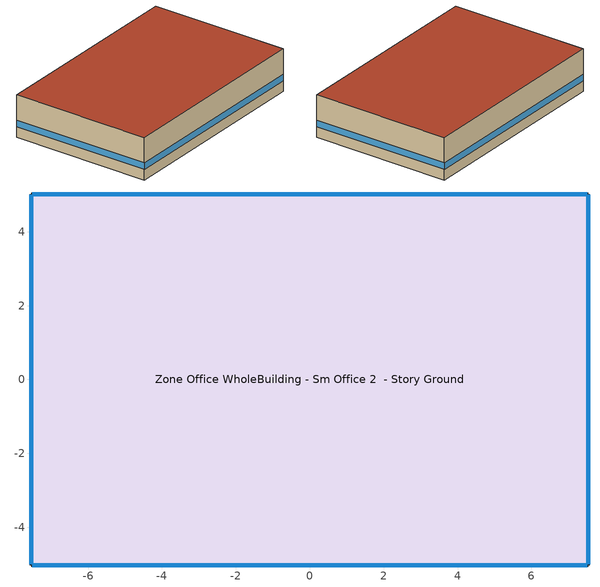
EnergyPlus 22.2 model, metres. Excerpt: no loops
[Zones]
Zone Office WholeBuilding - Sm Office 2  - Story Ground
 floor ground (Foundation F 093 Perim 5021 Area 15125): -7.53,-5.02 -7.53,5.02 7.53,5.02 7.53,-5.02 z0
 wall outside (Typical Insulated Exterior Mass Wall R-21.28): -7.53,5.02 -7.53,-5.02 7.53,-5.02 7.53,5.02 -7.53,5.02 z0:3.05
 window (U 0.52 SHGC 0.615 Simple Glazing Window U-0.52 SHGC 0.49): -7.53,5 -7.53,-5 / 7.51,5.02 -7.51,5.02 / 7.53,-5 7.53,5 / -7.51,-5.02 7.51,-5.02 z0.76:1.22
 roof outside (Typical IEAD Roof R-32.26): 7.53,-5.02 7.53,5.02 -7.53,5.02 -7.53,-5.02 z3.05
[Building]
DOE Ref 1980-2004|SmallOffice: North Axis {deg}=0; Terrain=City; Loads Convergence Tolerance Value {W}=0.04; Temperature Convergence Tolerance Value {deltaC}=0.2; Solar Distribution=FullInteriorAndExterior; Maximum Number of Warmup Days=25; Minimum Number of Warmup Days=6
[Site:Location]
Kodiak Airport: Latitude {deg}=57.75; Longitude {deg}=-152.5; Time Zone {hr}=-9; Elevation {m}=5
[Site:GroundTemperature:FCfactorMethod]
January Ground Temperature {C}=-3.1; February Ground Temperature {C}=-17.7; March Ground Temperature {C}=-19.3; April Ground Temperature {C}=-17.6; May Ground Temperature {C}=-15.4; June Ground Temperature {C}=-10.3; July Ground Temperature {C}=0.7; August Ground Temperature {C}=10.6; September Ground Temperature {C}=16; October Ground Temperature {C}=16.9; November Ground Temperature {C}=14.2; December Ground Temperature {C}=6.7
[Site:WaterMainsTemperature]
Calculation Method=Correlation; Annual Average Outdoor Air Temperature {C}=-1.525; Maximum Difference In Monthly Average Outdoor Air Temperatures {deltaC}=36.2
[SizingPeriod:DesignDay] Day of Month=21; Dry-Bulb Temperature Range Modifier Type=DefaultMultipliers; Humidity Condition Type=Wetbulb; Barometric Pressure {Pa}=100917; Rain Indicator=No; Snow Indicator=No; Daylight Saving Time Indicator=No; Begin Environment Reset Mode=FullResetAtBeginEnvironment
Name | Month | Day Type | Maximum Dry-Bulb Temperature {C} | Daily Dry-Bulb Temperature Range {deltaC} | Wetbulb or DewPoint at Maximum Dry-Bulb {C} | Wind Speed {m/s} | Wind Direction {deg} | Solar Model Indicator | ASHRAE Clear Sky Optical Depth for Beam Irradiance (taub) | ASHRAE Clear Sky Optical Depth for Diffuse Irradiance (taud) | Sky Clearness
Kodiak Ann Clg .4% Condns DB=>MWB | 8 | SummerDesignDay | 20.3 | 6.3 | 14.1 | 5 | 320 | ASHRAETau | 0.322 | 2.497
Kodiak Ann Clg .4% Condns WB=>MDB | 8 | SummerDesignDay | 18.9 | 6.3 | 15 | 5 | 320 | ASHRAETau | 0.322 | 2.497
Kodiak Ann Htg 99.6% Condns DB | 1 | WinterDesignDay | -12.8 | 0 | -12.8 | 5.6 | 290 | ASHRAEClearSky |  |  | 0
Kodiak April .4% Condns DB=>MCWB | 4 | SummerDesignDay | 12.9 | 5.4 | 7 | 5 | 320 | ASHRAETau | 0.323 | 2.439
Kodiak April .4% Condns WB=>MCDB | 4 | SummerDesignDay | 11.4 | 5.4 | 8 | 5 | 320 | ASHRAETau | 0.323 | 2.439
Kodiak August .4% Condns DB=>MCWB | 8 | SummerDesignDay | 22.6 | 6.3 | 16 | 5 | 320 | ASHRAETau | 0.322 | 2.497
Kodiak August .4% Condns WB=>MCDB | 8 | SummerDesignDay | 21.4 | 6.3 | 16.9 | 5 | 320 | ASHRAETau | 0.322 | 2.497
Kodiak December .4% Condns DB=>MCWB | 12 | SummerDesignDay | 6.9 | 5.1 | 5.6 | 5 | 320 | ASHRAETau | 0.359 | 2.403
Kodiak December .4% Condns WB=>MCDB | 12 | SummerDesignDay | 6.5 | 5.1 | 6.2 | 5 | 320 | ASHRAETau | 0.359 | 2.403
Kodiak February .4% Condns DB=>MCWB | 2 | SummerDesignDay | 6.9 | 4.9 | 4.6 | 5 | 320 | ASHRAETau | 0.336 | 2.429
Kodiak February .4% Condns WB=>MCDB | 2 | SummerDesignDay | 6.1 | 4.9 | 5.5 | 5 | 320 | ASHRAETau | 0.336 | 2.429
Kodiak January .4% Condns DB=>MCWB | 1 | SummerDesignDay | 6.8 | 4.7 | 4 | 5 | 320 | ASHRAETau | 0.326 | 2.48
Kodiak January .4% Condns WB=>MCDB | 1 | SummerDesignDay | 5.7 | 4.7 | 5.5 | 5 | 320 | ASHRAETau | 0.326 | 2.48
Kodiak July .4% Condns DB=>MCWB | 7 | SummerDesignDay | 24.2 | 5.5 | 16.2 | 5 | 320 | ASHRAETau | 0.316 | 2.499
Kodiak July .4% Condns WB=>MCDB | 7 | SummerDesignDay | 22.8 | 5.5 | 16.6 | 5 | 320 | ASHRAETau | 0.316 | 2.499
Kodiak June .4% Condns DB=>MCWB | 6 | SummerDesignDay | 22.3 | 5.4 | 13.8 | 5 | 320 | ASHRAETau | 0.317 | 2.453
Kodiak June .4% Condns WB=>MCDB | 6 | SummerDesignDay | 20.3 | 5.4 | 14.7 | 5 | 320 | ASHRAETau | 0.317 | 2.453
Kodiak March .4% Condns DB=>MCWB | 3 | SummerDesignDay | 8.3 | 5.5 | 3.9 | 5 | 320 | ASHRAETau | 0.337 | 2.384
Kodiak March .4% Condns WB=>MCDB | 3 | SummerDesignDay | 6.3 | 5.5 | 5.2 | 5 | 320 | ASHRAETau | 0.337 | 2.384
Kodiak May .4% Condns DB=>MCWB | 5 | SummerDesignDay | 18.8 | 5.9 | 10.5 | 5 | 320 | ASHRAETau | 0.314 | 2.447
Kodiak May .4% Condns WB=>MCDB | 5 | SummerDesignDay | 17 | 5.9 | 11.2 | 5 | 320 | ASHRAETau | 0.314 | 2.447
Kodiak November .4% Condns DB=>MCWB | 11 | SummerDesignDay | 9.4 | 5.3 | 7.3 | 5 | 320 | ASHRAETau | 0.358 | 2.388
Kodiak November .4% Condns WB=>MCDB | 11 | SummerDesignDay | 8.7 | 5.3 | 8.2 | 5 | 320 | ASHRAETau | 0.358 | 2.388
Kodiak October .4% Condns DB=>MCWB | 10 | SummerDesignDay | 12.6 | 6.2 | 9.4 | 5 | 320 | ASHRAETau | 0.34 | 2.431
Kodiak October .4% Condns WB=>MCDB | 10 | SummerDesignDay | 11.3 | 6.2 | 10.7 | 5 | 320 | ASHRAETau | 0.34 | 2.431
Kodiak September .4% Condns DB=>MCWB | 9 | SummerDesignDay | 18 | 6.4 | 12.5 | 5 | 320 | ASHRAETau | 0.333 | 2.489
Kodiak September .4% Condns WB=>MCDB | 9 | SummerDesignDay | 16.2 | 6.4 | 13.8 | 5 | 320 | ASHRAETau | 0.333 | 2.489
[Material] Thermal Absorptance=0.9
Name | Roughness | Thickness {m} | Conductivity {W/m-K} | Density {kg/m3} | Specific Heat {J/kg-K} | Solar Absorptance | Visible Absorptance
1/2IN Gypsum | Smooth | 0.0127 | 0.16 | 784.9 | 830 | 0.4 | 0.4
1IN Stucco | Smooth | 0.0253 | 0.6918 | 1858 | 837 | 0.7 | 0.92
8IN CONCRETE HW RefBldg | Rough | 0.2032 | 1.311 | 2240 | 836.8 | 0.7 | 0.7
Metal Roof Surface | Smooth | 0.0008 | 45.28 | 7824 | 500 | 0.7 | 0.7
Roof Membrane | VeryRough | 0.0095 | 0.16 | 1121.29 | 1460 | 0.7 | 0.7
Std Wood 6inch 2 | MediumSmooth | 0.15 | 0.12 | 540 | 1210 | 0.7 | 0.7
[Material:NoMass] Roughness=Smooth; Thermal Absorptance=0.9; Solar Absorptance=0.7; Visible Absorptance=0.7
Name | Thermal Resistance {m2-K/W}
Typical Insulation R-18.89 | 3.32639
Typical Insulation R-31.14 | 5.48422
[WindowMaterial:SimpleGlazingSystem]
U 0.52 SHGC 0.615 Simple Glazing U-0.52 SHGC 0.49: U-Factor {W/m2-K}=2.9527; Solar Heat Gain Coefficient=0.49; Visible Transmittance=0.41
[Construction]
InteriorFurnishings 2: Std Wood 6inch 2
Typical IEAD Roof R-32.26: Roof Membrane, Typical Insulation R-31.14, Metal Roof Surface
Typical Insulated Exterior Mass Wall R-21.28: 1IN Stucco, 8IN CONCRETE HW RefBldg, Typical Insulation R-18.89, 1/2IN Gypsum
U 0.52 SHGC 0.615 Simple Glazing Window U-0.52 SHGC 0.49: U 0.52 SHGC 0.615 Simple Glazing U-0.52 SHGC 0.49
[Construction:FfactorGroundFloor]
Foundation F 093 Perim 5021 Area 15125: F-Factor {W/m-K}=0.934597; Area {m2}=151.246; PerimeterExposed {m}=50.2073
[Zone]
Zone Office WholeBuilding - Sm Office 2  - Story Ground: Multiplier=1; Part of Total Floor Area=Yes
[Space]
Office WholeBuilding - Sm Office 2  - Story Ground: Zone=Zone Office WholeBuilding - Sm Office 2  - Story Ground; Space Type=Office WholeBuilding - Sm Office 2 - DOE Ref 1980-2004
[SpaceList]
Office WholeBuilding - Sm Office 2 - DOE Ref 1980-2004: Office WholeBuilding - Sm Office 2  - Story Ground
[Lights]
Office WholeBuilding - Sm Office 2 Lights: Zone or ZoneList or Space or SpaceList=Office WholeBuilding - Sm Office 2 - DOE Ref 1980-2004; Schedule=Office Bldg Light; Design Level Calculation Method=Watts/Area; Watts per Zone Floor Area {W/m2}=12; Return Air Fraction=0; Fraction Radiant=0.7; Fraction Visible=0.2; Fraction Replaceable=0
[People]
Office WholeBuilding - Sm Office 2 People: Zone or ZoneList or Space or SpaceList=Office WholeBuilding - Sm Office 2 - DOE Ref 1980-2004; Number of People Schedule=Small Office Bldg Occ; Number of People Calculation Method=People; Number of People=0; Fraction Radiant=0.3; Activity Level Schedule=Small Office Activity; Enable ASHRAE 55 Comfort Warnings=Yes; Work Efficiency Schedule=Work Efficiency Schedule; Clothing Insulation Schedule=Clothing Schedule; Air Velocity Schedule=Air Velocity Schedule; Thermal Comfort Model 1 Type=Fanger; Thermal Comfort Model 2 Type=AdaptiveASH55
[ElectricEquipment] Zone or ZoneList or Space or SpaceList=Office WholeBuilding - Sm Office 2 - DOE Ref 1980-2004; Schedule=Small Office Bldg Equip; Design Level Calculation Method=Watts/Area
Name | Watts per Zone Floor Area {W/m2} | Fraction Latent | Fraction Radiant | Fraction Lost
Electric Equipment 1 | 55
Office WholeBuilding - Sm Office 2 Elec Equip | 10.7639 | 0 | 0.5 | 0
[InternalMass]
Office WholeBuilding - Sm Office 2  - Story Ground Mass: Construction=InteriorFurnishings 2; Zone or ZoneList=Zone Office WholeBuilding - Sm Office 2  - Story Ground; Space or SpaceList=Office WholeBuilding - Sm Office 2  - Story Ground; Surface Area {m2}=302.492
[ZoneInfiltration:DesignFlowRate]
Office WholeBuilding - Sm Office 2  - Story Ground Infiltration: Zone or ZoneList or Space or SpaceList=Office WholeBuilding - Sm Office 2  - Story Ground; Schedule=Always On Discrete; Design Flow Rate Calculation Method=Flow/ExteriorArea; Flow Rate per Exterior Surface Area {m3/s-m2}=0.000515624; Constant Term Coefficient=1; Temperature Term Coefficient=0; Velocity Term Coefficient=0; Velocity Squared Term Coefficient=0
[AvailabilityManager:NightCycle]
Availability Manager Night Cycle 6: Applicability Schedule=Always On Discrete; Fan Schedule=Zone Office WholeBuilding - Sm Office 2  - Story Ground PSZ-AC Occ Sch; Control Type=CycleOnAny; Thermostat Tolerance {deltaC}=1; Cycling Run Time Control Type=FixedRunTime; Cycling Run Time {s}=1800
[AvailabilityManager:Scheduled]
Zone Office WholeBuilding - Sm Office 2  - Story Ground PSZ-AC OA System Availability Manager: Schedule=Always On Discrete
[Exterior:Lights] Control Option=AstronomicalClock
Name | Schedule | Design Level {W}
NonDimming Exterior Lights Def | OfficeSmall Exterior_lighting_schedule_a | 50.7
Occ Sensing Exterior Lights Def | OfficeSmall Exterior_lighting_schedule_b | 861.3
[Schedule:Day:Interval]
Office Bldg Light Sun Day: Average, 24:00, 0.278065
Schedule Day 14: No, 01:00, 0.0115863, 02:00, 0.0231724, 03:00, 0, 04:00, 0, 05:00, 0, 06:00, 0, 07:00, 0, 08:00, 0.0926887, 09:00, 0.104275, 10:00, 0.115861, 11:00, 0.127447, 12:00, 0.139033, 13:00, 0.150619, 14:00, 0.162205, 15:00, 0.173791, 16:00, 0.185377, 17:00, 0.196963, 18:00, 0.208549, 19:00, 0.220135, 20:00, 0.231721, 21:00, 0.243307, 22:00, 0.254893, 23:00, 0.266479, 24:00, 0.278065
Office Bldg Light Default: Average, 00:10, 0.366667, 00:20, 0.333333, 00:30, 0.3, 01:00, 0.3, 01:10, 0.291667, 01:20, 0.283333, 01:30, 0.275, 01:40, 0.266667, 01:50, 0.258333, 02:00, 0.25, 02:10, 0.241667, 02:20, 0.233333, 02:30, 0.225, 02:40, 0.216667, 02:50, 0.208333, 03:00, 0.2, 03:30, 0.2, 03:40, 0.183333, 03:50, 0.166667, 04:00, 0.15, 04:10, 0.133333, 04:20, 0.116667, 04:30, 0.1, 04:40, 0.0916667, 04:50, 0.0833333, 05:00, 0.075, 05:10, 0.0666667, 05:20, 0.0583333, 05:30, 0.05, 20:00, 0.05, 20:10, 0.0541667, 20:20, 0.0583333, 20:30, 0.0625, 20:40, 0.0666667, 20:50, 0.0708333, 21:00, 0.075, 21:10, 0.0791667, 21:20, 0.0833333, 21:30, 0.0875, 21:40, 0.0916667, 21:50, 0.0958333, 22:00, 0.1, 22:10, 0.366667, 22:20, 0.633333, 22:30, 0.9, 22:40, 0.833333, 22:50, 0.766667, 23:00, 0.7, 23:10, 0.633333, 23:20, 0.566667, 23:30, 0.5, 23:40, 0.466667, 23:50, 0.433333, 24:00, 0.4
Office Bldg Light Summer Design Day; Clothing Schedule Default Winter Clothes; Small Office Bldg Equip Summer Design Day; Zone Office WholeBuilding - Sm Office 2  - Story Ground PSZ-AC Occ Sch Summer Design Day; Zone Office WholeBuilding - Sm Office 2  - Story Ground PSZ-AC Occ Sch Winter Design Day: No, 24:00, 1
Office Bldg Light Winter Design Day; Small Office Bldg Occ Winter Design Day; Work Efficiency Schedule Default; Small Office Bldg Equip Winter Design Day; Zone Office WholeBuilding - Sm Office 2  - Story Ground PSZ-AC Occ Sch Sunday: No, 24:00, 0
Small Office Bldg Occ Sat Day: Average, 05:00, 0, 05:10, 0.00833333, 05:20, 0.0166667, 05:30, 0.025, 05:40, 0.0333333, 05:50, 0.0416667, 06:00, 0.05, 06:10, 0.0583333, 06:20, 0.0666667, 06:30, 0.075, 06:40, 0.0833333, 06:50, 0.0916667, 07:00, 0.1, 07:10, 0.116667, 07:20, 0.133333, 07:30, 0.15, 07:40, 0.166667, 07:50, 0.183333, 08:00, 0.2, 08:10, 0.216667, 08:20, 0.233333, 08:30, 0.25, 08:39, 0.266667, 08:49, 0.283333, 08:59, 0.3, 09:00, 0.3, 10:00, 0.968293, 11:00, 0.948782, 12:09, 0.921953, 13:00, 0.940245, 16:00, 0.909758, 17:20, 0.419526, 18:00, 0.10124, 18:10, 0.025, 18:20, 0.0166667, 18:40, 0.00833333, 18:50, 0.00416667, 19:00, 0, 24:00, 0
Small Office Bldg Occ Default: Average, 00:10, 0.166667, 00:20, 0.133333, 00:30, 0.1, 01:00, 0.1, 01:10, 0.0958333, 01:20, 0.0916667, 01:30, 0.0875, 01:40, 0.0833333, 01:50, 0.0791667, 02:00, 0.075, 02:10, 0.0708333, 02:20, 0.0666667, 02:30, 0.0625, 02:40, 0.0583333, 02:50, 0.0541667, 03:00, 0.05, 04:00, 0.05, 04:10, 0.0494048, 04:20, 0.0488095, 04:30, 0.0482143, 04:40, 0.047619, 04:50, 0.0470238, 05:00, 0.0464286, 05:10, 0.0458333, 05:20, 0.0452381, 05:30, 0.0446429, 05:40, 0.0440476, 05:50, 0.0434524, 06:00, 0.0428571, 06:10, 0.0422619, 06:20, 0.0416667, 06:30, 0.0410714, 06:40, 0.0404762, 06:50, 0.039881, 07:00, 0.0392857, 07:10, 0.0386905, 07:20, 0.0380952, 07:30, 0.0375, 07:40, 0.0369048, 07:50, 0.0363095, 08:00, 0.0357143, 08:10, 0.035119, 08:20, 0.0345238, 08:30, 0.0339286, 08:40, 0.0333333, 08:50, 0.0327381, 09:00, 0.0321429, 09:10, 0.0315476, 09:20, 0.0309524, 09:30, 0.0303571, 09:40, 0.0297619, 09:50, 0.0291667, 10:00, 0.0285714, 10:09, 0.0279762, 10:19, 0.027381, 10:29, 0.0267857, 10:39, 0.0261905, 10:49, 0.0255952, 10:59, 0.025, 11:09, 0.0244048, 11:19, 0.0238095, 11:29, 0.0232143, 11:39, 0.022619, 11:49, 0.0220238, 11:59, 0.0214286, 12:09, 0.0208333, 12:19, 0.0202381, 12:29, 0.0196429, 12:39, 0.0190476, 12:49, 0.0184524, 12:59, 0.0178571, 13:09, 0.0172619, 13:19, 0.0166667, 13:29, 0.0160714, 13:39, 0.0154762, 13:49, 0.014881, 13:59, 0.0142857, 14:09, 0.0136905, 14:19, 0.0130952, 14:29, 0.0125, 14:39, 0.0119048, 14:49, 0.0113095, 14:59, 0.0107143, 15:09, 0.010119, 15:19, 0.00952381, 15:29, 0.00892857, 15:39, 0.00833333, 15:49, 0.0077381, 15:59, 0.00714286, 16:09, 0.00654762, 16:19, 0.00595238, 16:29, 0.00535714, 16:39, 0.0047619, 16:49, 0.00416667, 16:59, 0.00357143, 17:09, 0.00297619, 17:19, 0.00238095, 17:29, 0.00178571, 17:39, 0.00119048, 17:49, 0.000595238, 17:59, 4.06024e-16, 18:00, 0, 21:30, 0, 21:40, 0.158333, 21:50, 0.316667, 22:00, 0.475, 22:10, 0.633333, 22:20, 0.791667, 22:30, 0.95, 22:40, 0.841667, 22:50, 0.733333, 23:00, 0.625, 23:10, 0.516667, 23:20, 0.408333, 23:30, 0.3, 23:40, 0.266667, 23:50, 0.233333, 24:00, 0.2
Small Office Bldg Occ Summer Design Day: No, 06:00, 0, 22:00, 1, 24:00, 0.05
autogen Small Office Activity 1_day_sch; Small Office Activity Default; autogen Small Office Activity 0_day_sch: Average, 24:00, 120
Small Office Activity Summer Design Day; Small Office Activity Winter Design Day: No, 24:00, 120
Schedule Day 13; Schedule Day 5: No, 01:00, 0, 02:00, 0, 03:00, 0, 04:00, 0, 05:00, 0, 06:00, 0, 07:00, 0, 08:00, 0, 09:00, 0, 10:00, 0, 11:00, 0, 12:00, 0, 13:00, 0, 14:00, 0, 15:00, 0, 16:00, 0, 17:00, 0, 18:00, 0, 19:00, 0, 20:00, 0, 21:00, 0, 22:00, 0, 23:00, 0, 24:00, 0
Schedule Day 17: No, 01:00, 1, 02:00, 1, 03:00, 0, 04:00, 0, 05:00, 0, 06:00, 0, 07:00, 0, 08:00, 1, 09:00, 1, 10:00, 1, 11:00, 1, 12:00, 1, 13:00, 1, 14:00, 1, 15:00, 1, 16:00, 1, 17:00, 1, 18:00, 1, 19:00, 1, 20:00, 1, 21:00, 1, 22:00, 1, 23:00, 1, 24:00, 1
Air Velocity Schedule Default: No, 24:00, 0.2
Schedule Day 15: No, 01:00, 0.2, 02:00, 0.2, 03:00, 0, 04:00, 0, 05:00, 0, 06:00, 0, 07:00, 0, 08:00, 0.2, 09:00, 0.2, 10:00, 0.2, 11:00, 0.2, 12:00, 0.2, 13:00, 0.2, 14:00, 0.2, 15:00, 0.2, 16:00, 0.2, 17:00, 0.2, 18:00, 0.2, 19:00, 0.2, 20:00, 0.2, 21:00, 0.2, 22:00, 0.2, 23:00, 0.2, 24:00, 0.2
Small Office Bldg Equip Sun Day: Average, 24:00, 0.948782
Schedule Day 1: No, 01:00, 0.0395335, 02:00, 0.079066, 03:00, 0, 04:00, 0, 05:00, 0, 06:00, 0, 07:00, 0, 08:00, 0.316261, 09:00, 0.355794, 10:00, 0.395326, 11:00, 0.434859, 12:00, 0.474391, 13:00, 0.513924, 14:00, 0.553456, 15:00, 0.592989, 16:00, 0.632521, 17:00, 0.672054, 18:00, 0.711586, 19:00, 0.751119, 20:00, 0.790652, 21:00, 0.830184, 22:00, 0.869717, 23:00, 0.909249, 24:00, 0.948782
Small Office Bldg Equip Default: Average, 00:10, 0.881481, 00:15, 0.9, 00:25, 0.433333, 00:30, 0.4, 22:00, 0.4, 22:10, 0.437037, 22:20, 0.474074, 22:30, 0.511111, 22:40, 0.548148, 22:50, 0.585185, 23:00, 0.622222, 23:10, 0.659259, 23:20, 0.696296, 23:30, 0.733333, 23:40, 0.77037, 23:50, 0.807407, 24:00, 0.844444
OfficeSmall Exterior_lighting_schedule_a Default: No, 06:00, 0, 24:00, 0
OfficeSmall Exterior_lighting_schedule_a Summer Design Day; OfficeSmall Exterior_lighting_schedule_a Winter Design Day: No, 06:00, 0, 24:00, 1
OfficeSmall Exterior_lighting_schedule_b Default: No, 06:00, 0.0735509, 24:00, 0.157259
OfficeSmall Exterior_lighting_schedule_b Summer Design Day; OfficeSmall Exterior_lighting_schedule_b Winter Design Day: No, 06:00, 0.7, 24:00, 1
Schedule Day 4: No, 01:00, 0, 02:00, 0, 03:00, 0, 04:00, 0, 05:00, 0, 06:00, 0, 07:00, 0, 08:00, 0, 09:00, 0, 10:00, 0, 11:00, 0, 12:00, 0, 13:00, 0, 14:00, 0, 15:00, 0, 16:00, 0, 17:00, 0, 18:00, 0, 19:00, 0, 20:00, 0, 21:00, 0, 22:00, 1, 23:00, 1, 24:00, 1
Schedule Day 8: No, 01:00, 0.0735509, 02:00, 0.0735509, 03:00, 0, 04:00, 0, 05:00, 0, 06:00, 0, 07:00, 0, 08:00, 0.157259, 09:00, 0.157259, 10:00, 0.157259, 11:00, 0.157259, 12:00, 0.157259, 13:00, 0.157259, 14:00, 0.157259, 15:00, 0.157259, 16:00, 0.157259, 17:00, 0.157259, 18:00, 0.157259, 19:00, 0.157259, 20:00, 0.157259, 21:00, 0.157259, 22:00, 0.157259, 23:00, 0.157259, 24:00, 0.157259
Zone Office WholeBuilding - Sm Office 2  - Story Ground PSZ-AC Occ Sch Default: No, 00:10, 1, 21:30, 0, 24:00, 1
Zone Office WholeBuilding - Sm Office 2  - Story Ground PSZ-AC Occ Sch Saturday: No, 07:20, 0, 12:59, 1, 24:00, 0
[Schedule:Week:Daily]
Office Bldg Light Week Rule - Jan1-Apr29; Office Bldg Light Week Rule - May7-Dec31: Office Bldg Light Sun Day, Office Bldg Light Sun Day, Office Bldg Light Sun Day, Office Bldg Light Sun Day, Office Bldg Light Sun Day, Office Bldg Light Sun Day, Office Bldg Light Sun Day, Office Bldg Light Default, Office Bldg Light Summer Design Day, Office Bldg Light Winter Design Day, Office Bldg Light Default, Office Bldg Light Default
Office Bldg Light Week Rule - Apr30-May6: Office Bldg Light Sun Day, Office Bldg Light Sun Day, Office Bldg Light Sun Day, Office Bldg Light Sun Day, Office Bldg Light Sun Day, Schedule Day 14, Office Bldg Light Sun Day, Office Bldg Light Default, Office Bldg Light Summer Design Day, Office Bldg Light Winter Design Day, Office Bldg Light Default, Office Bldg Light Default
Small Office Bldg Occ Week Rule - Jan1-Dec31: Small Office Bldg Occ Sat Day, Small Office Bldg Occ Sat Day, Small Office Bldg Occ Sat Day, Small Office Bldg Occ Sat Day, Small Office Bldg Occ Sat Day, Small Office Bldg Occ Sat Day, Small Office Bldg Occ Sat Day, Small Office Bldg Occ Default, Small Office Bldg Occ Summer Design Day, Small Office Bldg Occ Winter Design Day, Small Office Bldg Occ Default, Small Office Bldg Occ Default
Small Office Activity Week Rule - Jan1-Dec31: autogen Small Office Activity 1_day_sch, Small Office Activity Default, Small Office Activity Default, Small Office Activity Default, Small Office Activity Default, Small Office Activity Default, autogen Small Office Activity 0_day_sch, Small Office Activity Default, Small Office Activity Summer Design Day, Small Office Activity Winter Design Day, Small Office Activity Default, Small Office Activity Default
Work Efficiency Schedule Week Rule - Jan1-Apr29; Work Efficiency Schedule Week Rule - May7-Dec31: Work Efficiency Schedule Default, Work Efficiency Schedule Default, Work Efficiency Schedule Default, Work Efficiency Schedule Default, Work Efficiency Schedule Default, Work Efficiency Schedule Default, Work Efficiency Schedule Default, Work Efficiency Schedule Default, Work Efficiency Schedule Default, Work Efficiency Schedule Default, Work Efficiency Schedule Default, Work Efficiency Schedule Default
Work Efficiency Schedule Week Rule - Apr30-May6: Work Efficiency Schedule Default, Work Efficiency Schedule Default, Work Efficiency Schedule Default, Work Efficiency Schedule Default, Work Efficiency Schedule Default, Schedule Day 13, Work Efficiency Schedule Default, Work Efficiency Schedule Default, Work Efficiency Schedule Default, Work Efficiency Schedule Default, Work Efficiency Schedule Default, Work Efficiency Schedule Default
Clothing Schedule Week Rule - Jan1-Apr29; Clothing Schedule Week Rule - May7-Dec31: Clothing Schedule Default Winter Clothes, Clothing Schedule Default Winter Clothes, Clothing Schedule Default Winter Clothes, Clothing Schedule Default Winter Clothes, Clothing Schedule Default Winter Clothes, Clothing Schedule Default Winter Clothes, Clothing Schedule Default Winter Clothes, Clothing Schedule Default Winter Clothes, Clothing Schedule Default Winter Clothes, Clothing Schedule Default Winter Clothes, Clothing Schedule Default Winter Clothes, Clothing Schedule Default Winter Clothes
Clothing Schedule Week Rule - Apr30-May6: Clothing Schedule Default Winter Clothes, Clothing Schedule Default Winter Clothes, Clothing Schedule Default Winter Clothes, Clothing Schedule Default Winter Clothes, Clothing Schedule Default Winter Clothes, Schedule Day 17, Clothing Schedule Default Winter Clothes, Clothing Schedule Default Winter Clothes, Clothing Schedule Default Winter Clothes, Clothing Schedule Default Winter Clothes, Clothing Schedule Default Winter Clothes, Clothing Schedule Default Winter Clothes
Air Velocity Schedule Week Rule - Jan1-Apr29; Air Velocity Schedule Week Rule - May7-Dec31: Air Velocity Schedule Default, Air Velocity Schedule Default, Air Velocity Schedule Default, Air Velocity Schedule Default, Air Velocity Schedule Default, Air Velocity Schedule Default, Air Velocity Schedule Default, Air Velocity Schedule Default, Air Velocity Schedule Default, Air Velocity Schedule Default, Air Velocity Schedule Default, Air Velocity Schedule Default
Air Velocity Schedule Week Rule - Apr30-May6: Air Velocity Schedule Default, Air Velocity Schedule Default, Air Velocity Schedule Default, Air Velocity Schedule Default, Air Velocity Schedule Default, Schedule Day 15, Air Velocity Schedule Default, Air Velocity Schedule Default, Air Velocity Schedule Default, Air Velocity Schedule Default, Air Velocity Schedule Default, Air Velocity Schedule Default
Small Office Bldg Equip Week Rule - Jan1-Apr29; Small Office Bldg Equip Week Rule - May7-Dec31: Small Office Bldg Equip Sun Day, Small Office Bldg Equip Sun Day, Small Office Bldg Equip Sun Day, Small Office Bldg Equip Sun Day, Small Office Bldg Equip Sun Day, Small Office Bldg Equip Sun Day, Small Office Bldg Equip Sun Day, Small Office Bldg Equip Default, Small Office Bldg Equip Summer Design Day, Small Office Bldg Equip Winter Design Day, Small Office Bldg Equip Default, Small Office Bldg Equip Default
Small Office Bldg Equip Week Rule - Apr30-May6: Small Office Bldg Equip Sun Day, Small Office Bldg Equip Sun Day, Small Office Bldg Equip Sun Day, Small Office Bldg Equip Sun Day, Small Office Bldg Equip Sun Day, Schedule Day 1, Small Office Bldg Equip Sun Day, Small Office Bldg Equip Default, Small Office Bldg Equip Summer Design Day, Small Office Bldg Equip Winter Design Day, Small Office Bldg Equip Default, Small Office Bldg Equip Default
OfficeSmall Exterior_lighting_schedule_a Week Rule - Jan1-Apr29; OfficeSmall Exterior_lighting_schedule_a Week Rule - May7-Dec31: OfficeSmall Exterior_lighting_schedule_a Default, OfficeSmall Exterior_lighting_schedule_a Default, OfficeSmall Exterior_lighting_schedule_a Default, OfficeSmall Exterior_lighting_schedule_a Default, OfficeSmall Exterior_lighting_schedule_a Default, OfficeSmall Exterior_lighting_schedule_a Default, OfficeSmall Exterior_lighting_schedule_a Default, OfficeSmall Exterior_lighting_schedule_a Default, OfficeSmall Exterior_lighting_schedule_a Summer Design Day, OfficeSmall Exterior_lighting_schedule_a Winter Design Day, OfficeSmall Exterior_lighting_schedule_a Default, OfficeSmall Exterior_lighting_schedule_a Default
OfficeSmall Exterior_lighting_schedule_a Week Rule - Apr30-May6: OfficeSmall Exterior_lighting_schedule_a Default, OfficeSmall Exterior_lighting_schedule_a Default, OfficeSmall Exterior_lighting_schedule_a Default, OfficeSmall Exterior_lighting_schedule_a Default, OfficeSmall Exterior_lighting_schedule_a Default, Schedule Day 5, OfficeSmall Exterior_lighting_schedule_a Default, OfficeSmall Exterior_lighting_schedule_a Default, OfficeSmall Exterior_lighting_schedule_a Summer Design Day, OfficeSmall Exterior_lighting_schedule_a Winter Design Day, OfficeSmall Exterior_lighting_schedule_a Default, OfficeSmall Exterior_lighting_schedule_a Default
OfficeSmall Exterior_lighting_schedule_b Week Rule - Jan1-Apr29; OfficeSmall Exterior_lighting_schedule_b Week Rule - May7-Dec31: OfficeSmall Exterior_lighting_schedule_b Default, OfficeSmall Exterior_lighting_schedule_b Default, OfficeSmall Exterior_lighting_schedule_b Default, OfficeSmall Exterior_lighting_schedule_b Default, OfficeSmall Exterior_lighting_schedule_b Default, OfficeSmall Exterior_lighting_schedule_b Default, OfficeSmall Exterior_lighting_schedule_b Default, OfficeSmall Exterior_lighting_schedule_b Default, OfficeSmall Exterior_lighting_schedule_b Summer Design Day, OfficeSmall Exterior_lighting_schedule_b Winter Design Day, OfficeSmall Exterior_lighting_schedule_b Default, OfficeSmall Exterior_lighting_schedule_b Default
OfficeSmall Exterior_lighting_schedule_b Week Rule - Apr30-May6: OfficeSmall Exterior_lighting_schedule_b Default, OfficeSmall Exterior_lighting_schedule_b Default, OfficeSmall Exterior_lighting_schedule_b Default, OfficeSmall Exterior_lighting_schedule_b Default, OfficeSmall Exterior_lighting_schedule_b Default, Schedule Day 8, OfficeSmall Exterior_lighting_schedule_b Default, OfficeSmall Exterior_lighting_schedule_b Default, OfficeSmall Exterior_lighting_schedule_b Summer Design Day, OfficeSmall Exterior_lighting_schedule_b Winter Design Day, OfficeSmall Exterior_lighting_schedule_b Default, OfficeSmall Exterior_lighting_schedule_b Default
Zone Office WholeBuilding - Sm Office 2  - Story Ground PSZ-AC Occ Sch Week Rule - Jan1-Apr29; Zone Office WholeBuilding - Sm Office 2  - Story Ground PSZ-AC Occ Sch Week Rule - May7-Dec31: Zone Office WholeBuilding - Sm Office 2  - Story Ground PSZ-AC Occ Sch Sunday, Zone Office WholeBuilding - Sm Office 2  - Story Ground PSZ-AC Occ Sch Default, Zone Office WholeBuilding - Sm Office 2  - Story Ground PSZ-AC Occ Sch Default, Zone Office WholeBuilding - Sm Office 2  - Story Ground PSZ-AC Occ Sch Default, Zone Office WholeBuilding - Sm Office 2  - Story Ground PSZ-AC Occ Sch Default, Zone Office WholeBuilding - Sm Office 2  - Story Ground PSZ-AC Occ Sch Default, Zone Office WholeBuilding - Sm Office 2  - Story Ground PSZ-AC Occ Sch Saturday, Zone Office WholeBuilding - Sm Office 2  - Story Ground PSZ-AC Occ Sch Default, Zone Office WholeBuilding - Sm Office 2  - Story Ground PSZ-AC Occ Sch Summer Design Day, Zone Office WholeBuilding - Sm Office 2  - Story Ground PSZ-AC Occ Sch Winter Design Day, Zone Office WholeBuilding - Sm Office 2  - Story Ground PSZ-AC Occ Sch Default, Zone Office WholeBuilding - Sm Office 2  - Story Ground PSZ-AC Occ Sch Default
Zone Office WholeBuilding - Sm Office 2  - Story Ground PSZ-AC Occ Sch Week Rule - Apr30-May6: Zone Office WholeBuilding - Sm Office 2  - Story Ground PSZ-AC Occ Sch Sunday, Zone Office WholeBuilding - Sm Office 2  - Story Ground PSZ-AC Occ Sch Default, Zone Office WholeBuilding - Sm Office 2  - Story Ground PSZ-AC Occ Sch Default, Zone Office WholeBuilding - Sm Office 2  - Story Ground PSZ-AC Occ Sch Default, Zone Office WholeBuilding - Sm Office 2  - Story Ground PSZ-AC Occ Sch Default, Schedule Day 4, Zone Office WholeBuilding - Sm Office 2  - Story Ground PSZ-AC Occ Sch Saturday, Zone Office WholeBuilding - Sm Office 2  - Story Ground PSZ-AC Occ Sch Default, Zone Office WholeBuilding - Sm Office 2  - Story Ground PSZ-AC Occ Sch Summer Design Day, Zone Office WholeBuilding - Sm Office 2  - Story Ground PSZ-AC Occ Sch Winter Design Day, Zone Office WholeBuilding - Sm Office 2  - Story Ground PSZ-AC Occ Sch Default, Zone Office WholeBuilding - Sm Office 2  - Story Ground PSZ-AC Occ Sch Default
[Schedule:Year]
Office Bldg Light: Office Bldg Light Week Rule - Jan1-Apr29, 1, 1, 4, 29, Office Bldg Light Week Rule - Apr30-May6, 4, 30, 5, 6, Office Bldg Light Week Rule - May7-Dec31, 5, 7, 12, 31
Small Office Bldg Occ: Small Office Bldg Occ Week Rule - Jan1-Dec31, 1, 1, 12, 31
Small Office Activity: Small Office Activity Week Rule - Jan1-Dec31, 1, 1, 12, 31
Work Efficiency Schedule: Work Efficiency Schedule Week Rule - Jan1-Apr29, 1, 1, 4, 29, Work Efficiency Schedule Week Rule - Apr30-May6, 4, 30, 5, 6, Work Efficiency Schedule Week Rule - May7-Dec31, 5, 7, 12, 31
Clothing Schedule: Clothing Schedule Week Rule - Jan1-Apr29, 1, 1, 4, 29, Clothing Schedule Week Rule - Apr30-May6, 4, 30, 5, 6, Clothing Schedule Week Rule - May7-Dec31, 5, 7, 12, 31
Air Velocity Schedule: Air Velocity Schedule Week Rule - Jan1-Apr29, 1, 1, 4, 29, Air Velocity Schedule Week Rule - Apr30-May6, 4, 30, 5, 6, Air Velocity Schedule Week Rule - May7-Dec31, 5, 7, 12, 31
Small Office Bldg Equip: Small Office Bldg Equip Week Rule - Jan1-Apr29, 1, 1, 4, 29, Small Office Bldg Equip Week Rule - Apr30-May6, 4, 30, 5, 6, Small Office Bldg Equip Week Rule - May7-Dec31, 5, 7, 12, 31
OfficeSmall Exterior_lighting_schedule_a: OfficeSmall Exterior_lighting_schedule_a Week Rule - Jan1-Apr29, 1, 1, 4, 29, OfficeSmall Exterior_lighting_schedule_a Week Rule - Apr30-May6, 4, 30, 5, 6, OfficeSmall Exterior_lighting_schedule_a Week Rule - May7-Dec31, 5, 7, 12, 31
OfficeSmall Exterior_lighting_schedule_b: OfficeSmall Exterior_lighting_schedule_b Week Rule - Jan1-Apr29, 1, 1, 4, 29, OfficeSmall Exterior_lighting_schedule_b Week Rule - Apr30-May6, 4, 30, 5, 6, OfficeSmall Exterior_lighting_schedule_b Week Rule - May7-Dec31, 5, 7, 12, 31
Zone Office WholeBuilding - Sm Office 2  - Story Ground PSZ-AC Occ Sch: Zone Office WholeBuilding - Sm Office 2  - Story Ground PSZ-AC Occ Sch Week Rule - Jan1-Apr29, 1, 1, 4, 29, Zone Office WholeBuilding - Sm Office 2  - Story Ground PSZ-AC Occ Sch Week Rule - Apr30-May6, 4, 30, 5, 6, Zone Office WholeBuilding - Sm Office 2  - Story Ground PSZ-AC Occ Sch Week Rule - May7-Dec31, 5, 7, 12, 31
[Schedule:Constant]
Always On Discrete: Hourly Value=1
